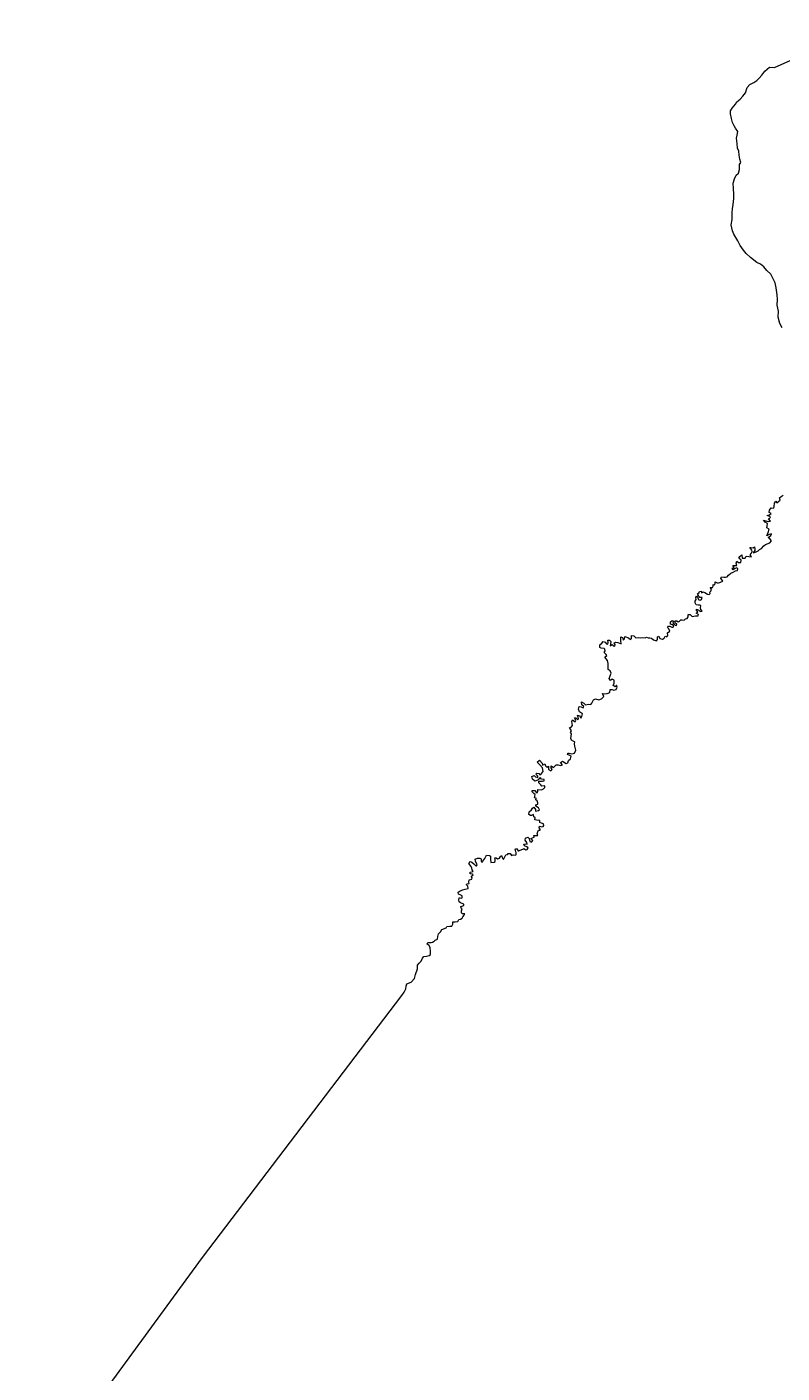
# Model space of a CAD drawing. Header units: inches. Extents: x 33.9 to 41.9, y -4.8 to 5.4.
# Drawn here: x 33.9142 to 34.1023, y 0.1413 to 0.4767 of the extents above; entities that cross this region are included whole.
import ezdxf

# ---------------------------------------------------------------- set-up
doc = ezdxf.new("R2010")
doc.units = ezdxf.units.IN
doc.header["$MEASUREMENT"] = 0
doc.layers.add('Counties', color=7, linetype='Continuous')

msp = doc.modelspace()

# ---------------------------------------------------------------- linework, layer by layer
at = {"layer": 'Counties'}
for points in [[(34.10235, 0.40173), (34.10178, 0.40278), (34.10135, 0.40439), (34.10139, 0.40586), (34.10107, 0.40733), (34.10114, 0.40877), (34.10107, 0.40995), (34.10082, 0.41171), (34.10061, 0.41293), (34.10004, 0.41404), (34.09954, 0.41509), (34.09854, 0.41602), (34.09772, 0.41688), (34.09697, 0.41753), (34.09604, 0.41796), (34.09444, 0.41921), (34.09337, 0.42026), (34.09269, 0.42108), (34.09184, 0.42219), (34.09127, 0.42341), (34.09027, 0.42507), (34.08995, 0.42589), (34.08966, 0.42733), (34.08991, 0.42873), (34.08991, 0.43034), (34.08995, 0.43135), (34.09016, 0.43246), (34.09031, 0.43389), (34.09027, 0.43497), (34.0902, 0.43641), (34.09016, 0.43777), (34.09049, 0.43881), (34.09084, 0.43978), (34.09141, 0.44028), (34.0917, 0.44118), (34.09173, 0.44236), (34.09202, 0.44287), (34.09177, 0.44373), (34.09159, 0.44473), (34.09149, 0.44574), (34.09116, 0.44645), (34.09109, 0.4476), (34.09099, 0.44897), (34.09109, 0.44972), (34.09131, 0.45065), (34.0907, 0.45144), (34.09035, 0.45205), (34.08999, 0.45284), (34.08974, 0.45388), (34.08945, 0.455), (34.08949, 0.45579), (34.08988, 0.45643), (34.09067, 0.4574), (34.09106, 0.45798), (34.09184, 0.45869), (34.09256, 0.45941), (34.09316, 0.46027), (34.09359, 0.46156), (34.09427, 0.46235), (34.09523, 0.46286), (34.09602, 0.46329), (34.09662, 0.46393), (34.09727, 0.46465), (34.09805, 0.46565), (34.09919, 0.46663), (34.1004, 0.46659), (34.12316, 0.47668)], [(34.10235, 0.40173), (34.10178, 0.40278), (34.10135, 0.40439), (34.10139, 0.40586), (34.10107, 0.40733), (34.10114, 0.40877), (34.10107, 0.40995), (34.10082, 0.41171), (34.10061, 0.41293), (34.10004, 0.41404), (34.09954, 0.41509), (34.09854, 0.41602), (34.09772, 0.41688), (34.09697, 0.41753), (34.09604, 0.41796), (34.09444, 0.41921), (34.09337, 0.42026), (34.09269, 0.42108), (34.09184, 0.42219), (34.09127, 0.42341), (34.09027, 0.42507), (34.08995, 0.42589), (34.08966, 0.42733), (34.08991, 0.42873), (34.08991, 0.43034), (34.08995, 0.43135), (34.09016, 0.43246), (34.09031, 0.43389), (34.09027, 0.43497), (34.0902, 0.43641), (34.09016, 0.43777), (34.09049, 0.43881), (34.09084, 0.43978), (34.09141, 0.44028), (34.0917, 0.44118), (34.09173, 0.44236), (34.09202, 0.44287), (34.09177, 0.44373), (34.09159, 0.44473), (34.09149, 0.44574), (34.09116, 0.44645), (34.09109, 0.4476), (34.09099, 0.44897), (34.09109, 0.44972), (34.09131, 0.45065), (34.0907, 0.45144), (34.09035, 0.45205), (34.08999, 0.45284), (34.08974, 0.45388), (34.08945, 0.455), (34.08949, 0.45579), (34.08988, 0.45643), (34.09067, 0.4574), (34.09106, 0.45798), (34.09184, 0.45869), (34.09256, 0.45941), (34.09316, 0.46027), (34.09359, 0.46156), (34.09427, 0.46235), (34.09523, 0.46286), (34.09602, 0.46329), (34.09662, 0.46393), (34.09727, 0.46465), (34.09805, 0.46565), (34.09919, 0.46663), (34.1004, 0.46659), (34.12316, 0.47668)], [(33.91418, 0.11019), (33.95791, 0.17005), (34.00758, 0.23533), (34.00812, 0.23615), (34.00858, 0.23701), (34.00869, 0.2377), (34.0088, 0.23823), (34.00987, 0.2387), (34.01072, 0.23956), (34.01101, 0.24057), (34.01144, 0.24197), (34.01151, 0.2429), (34.01187, 0.2434), (34.01237, 0.2439), (34.01269, 0.24462), (34.01304, 0.24502), (34.01376, 0.24516), (34.01436, 0.24527), (34.01468, 0.24559), (34.01472, 0.24642), (34.01465, 0.2472), (34.0144, 0.24778), (34.01393, 0.24817), (34.01404, 0.24857), (34.0149, 0.24857), (34.01518, 0.24864), (34.01561, 0.24889), (34.01586, 0.24911), (34.01643, 0.24939), (34.01657, 0.25), (34.01668, 0.25069), (34.01722, 0.25122), (34.01757, 0.25176), (34.01864, 0.25223), (34.01878, 0.25255), (34.01957, 0.25259), (34.02, 0.25262), (34.02025, 0.25313), (34.02028, 0.2537), (34.02089, 0.2537), (34.02149, 0.25381), (34.02178, 0.25424), (34.02217, 0.25438), (34.02263, 0.2546), (34.02281, 0.25496), (34.02313, 0.25535), (34.02331, 0.25567), (34.02271, 0.25571), (34.02242, 0.25593), (34.02246, 0.25646), (34.02264, 0.25704), (34.02235, 0.25711), (34.02224, 0.2575), (34.02274, 0.25765), (34.02299, 0.25786), (34.02303, 0.25808), (34.02221, 0.2584), (34.02182, 0.25865), (34.02175, 0.25919), (34.02185, 0.25966), (34.02214, 0.25969), (34.02253, 0.25962), (34.02264, 0.2598), (34.0226, 0.2602), (34.02207, 0.26041), (34.02167, 0.26059), (34.0216, 0.26109), (34.02214, 0.26142), (34.02278, 0.26163), (34.02335, 0.26185), (34.0241, 0.26199), (34.02406, 0.26257), (34.02371, 0.26289), (34.02381, 0.26314), (34.02435, 0.26321), (34.02424, 0.26357), (34.02438, 0.26414), (34.02499, 0.26436), (34.02506, 0.26468), (34.02488, 0.26497), (34.02531, 0.26544), (34.0251, 0.26558), (34.02467, 0.26565), (34.02453, 0.26583), (34.02463, 0.26608), (34.02531, 0.26623), (34.02513, 0.26666), (34.02499, 0.26709), (34.02485, 0.26748), (34.02453, 0.26788), (34.02424, 0.26824), (34.02467, 0.26874), (34.02503, 0.26856), (34.02549, 0.26816), (34.02599, 0.26766), (34.0262, 0.26763), (34.02638, 0.26791), (34.02595, 0.26877), (34.02588, 0.26935), (34.02645, 0.26956), (34.02702, 0.26953), (34.02738, 0.26938), (34.02731, 0.26881), (34.02763, 0.26845), (34.02777, 0.26881), (34.02827, 0.26949), (34.02849, 0.26999), (34.0287, 0.27032), (34.02938, 0.27021), (34.02966, 0.27003), (34.0297, 0.26935), (34.02977, 0.26852), (34.03059, 0.26856), (34.0308, 0.2687), (34.0308, 0.26913), (34.03077, 0.26963), (34.03112, 0.26967), (34.03141, 0.26938), (34.03194, 0.26956), (34.03212, 0.26999), (34.03241, 0.27021), (34.03262, 0.26956), (34.03291, 0.2692), (34.03316, 0.26974), (34.03351, 0.27042), (34.03394, 0.27046), (34.03408, 0.27071), (34.03455, 0.27071), (34.0349, 0.27021), (34.03533, 0.27039), (34.03587, 0.27032), (34.03608, 0.27049), (34.03604, 0.27093), (34.03594, 0.27114), (34.03583, 0.27179), (34.03615, 0.27197), (34.03654, 0.27139), (34.03672, 0.27136), (34.03708, 0.27157), (34.03769, 0.27179), (34.03797, 0.272), (34.03843, 0.27164), (34.03879, 0.27168), (34.03904, 0.27215), (34.03875, 0.2724), (34.03811, 0.27265), (34.03797, 0.27308), (34.03847, 0.27311), (34.03883, 0.27304), (34.03868, 0.27344), (34.03833, 0.27401), (34.0384, 0.27455), (34.03897, 0.27477), (34.03932, 0.27444), (34.03943, 0.27372), (34.03986, 0.27351), (34.04018, 0.27394), (34.03972, 0.27444), (34.04015, 0.27466), (34.04054, 0.27477), (34.04043, 0.27523), (34.04107, 0.27523), (34.04147, 0.27523), (34.04132, 0.27577), (34.04143, 0.27613), (34.04161, 0.27656), (34.04204, 0.27652), (34.04207, 0.27681), (34.04182, 0.27713), (34.04189, 0.27756), (34.04246, 0.27735), (34.04275, 0.27742), (34.04296, 0.27771), (34.04289, 0.2781), (34.04239, 0.27825), (34.04196, 0.27843), (34.04193, 0.27893), (34.04168, 0.27896), (34.04111, 0.279), (34.04072, 0.27914), (34.04079, 0.27968), (34.04047, 0.27986), (34.0404, 0.2804), (34.0399, 0.28022), (34.03965, 0.28015), (34.03922, 0.2804), (34.03933, 0.28108), (34.0399, 0.28158), (34.04015, 0.28201), (34.0405, 0.28223), (34.04086, 0.28169), (34.0409, 0.2813), (34.04164, 0.2814), (34.04186, 0.28158), (34.04164, 0.28212), (34.041, 0.28252), (34.04093, 0.28284), (34.04143, 0.28298), (34.0415, 0.28334), (34.04132, 0.28385), (34.04093, 0.28413), (34.04104, 0.28453), (34.04065, 0.2846), (34.04068, 0.28496), (34.04079, 0.28539), (34.0405, 0.28568), (34.04004, 0.28607), (34.04004, 0.28639), (34.04075, 0.28643), (34.04107, 0.28603), (34.04132, 0.28586), (34.04143, 0.28621), (34.0415, 0.28664), (34.04236, 0.28657), (34.04286, 0.28682), (34.04321, 0.28718), (34.04321, 0.28758), (34.04247, 0.28751), (34.04222, 0.28786), (34.04172, 0.2883), (34.04168, 0.28876), (34.04264, 0.28873), (34.043, 0.2888), (34.043, 0.28919), (34.04239, 0.28926), (34.042, 0.28969), (34.04175, 0.28937), (34.04154, 0.28905), (34.04118, 0.28887), (34.04072, 0.28876), (34.04015, 0.28923), (34.03993, 0.28987), (34.04051, 0.29013), (34.04086, 0.28984), (34.04143, 0.28966), (34.04147, 0.28998), (34.041, 0.29048), (34.04118, 0.29077), (34.04172, 0.29063), (34.04197, 0.29031), (34.04239, 0.29063), (34.04279, 0.29113), (34.04261, 0.29206), (34.04197, 0.29278), (34.04129, 0.2935), (34.04186, 0.29397), (34.0425, 0.29325), (34.04265, 0.29271), (34.04321, 0.29303), (34.04336, 0.29253), (34.04371, 0.29224), (34.04411, 0.29246), (34.04411, 0.29163), (34.04471, 0.29131), (34.045, 0.29163), (34.04475, 0.2921), (34.04478, 0.2926), (34.04535, 0.29217), (34.04568, 0.29249), (34.046, 0.29282), (34.04653, 0.29278), (34.04714, 0.29267), (34.0476, 0.29282), (34.04707, 0.29339), (34.04764, 0.29375), (34.04853, 0.29314), (34.04892, 0.29332), (34.04906, 0.29389), (34.0496, 0.29432), (34.04978, 0.29497), (34.04942, 0.29515), (34.04885, 0.2954), (34.04892, 0.29576), (34.04924, 0.29576), (34.04995, 0.29558), (34.05056, 0.29576), (34.05092, 0.29651), (34.0507, 0.29745), (34.05063, 0.29806), (34.05067, 0.29856), (34.05042, 0.29859), (34.04988, 0.29895), (34.04971, 0.29938), (34.04981, 0.3005), (34.0496, 0.30089), (34.04985, 0.30132), (34.04963, 0.30172), (34.04935, 0.30208), (34.04978, 0.30222), (34.05013, 0.30265), (34.04989, 0.30362), (34.05013, 0.30405), (34.05074, 0.30351), (34.05092, 0.30391), (34.05063, 0.30452), (34.05095, 0.30452), (34.05138, 0.30408), (34.0516, 0.30427), (34.05153, 0.30469), (34.05138, 0.3052), (34.05192, 0.30502), (34.05213, 0.30448), (34.05242, 0.30487), (34.05256, 0.30552), (34.05188, 0.30599), (34.0516, 0.30667), (34.05178, 0.30739), (34.05224, 0.30724), (34.05277, 0.30703), (34.05288, 0.30739), (34.05242, 0.30778), (34.05231, 0.3085), (34.05292, 0.30818), (34.05334, 0.30778), (34.05406, 0.30793), (34.0547, 0.30785), (34.05495, 0.30821), (34.05531, 0.309), (34.05584, 0.30922), (34.05662, 0.30904), (34.0573, 0.30925), (34.05787, 0.30986), (34.05755, 0.31062), (34.05812, 0.31054), (34.05869, 0.31058), (34.05941, 0.31087), (34.05948, 0.31155), (34.05994, 0.31155), (34.0604, 0.31141), (34.06094, 0.31155), (34.06122, 0.3122), (34.06108, 0.3127), (34.06076, 0.31223), (34.06026, 0.31255), (34.06044, 0.3132), (34.06044, 0.31388), (34.05998, 0.31417), (34.05955, 0.31381), (34.05923, 0.31431), (34.05944, 0.31499), (34.05976, 0.31564), (34.05951, 0.31625), (34.05902, 0.31661), (34.05902, 0.31722), (34.05902, 0.31805), (34.05884, 0.3188), (34.05852, 0.31919), (34.05816, 0.31963), (34.05866, 0.32002), (34.05845, 0.32031), (34.05802, 0.32077), (34.05827, 0.32124), (34.05816, 0.3216), (34.05802, 0.32178), (34.05723, 0.32192), (34.05688, 0.32207), (34.05688, 0.32271), (34.05741, 0.32311), (34.0577, 0.32354), (34.05823, 0.32336), (34.05855, 0.32293), (34.05891, 0.32286), (34.05894, 0.32332), (34.05887, 0.32389), (34.0593, 0.32386), (34.05962, 0.32354), (34.05952, 0.32296), (34.05948, 0.32246), (34.05994, 0.32282), (34.06026, 0.32246), (34.06066, 0.32242), (34.06073, 0.32282), (34.06051, 0.32325), (34.06087, 0.32339), (34.06141, 0.32332), (34.06226, 0.32293), (34.06212, 0.32379), (34.06212, 0.32468), (34.06255, 0.32454), (34.06269, 0.32389), (34.06301, 0.32418), (34.06315, 0.32479), (34.06404, 0.32443), (34.06454, 0.32407), (34.06483, 0.32433), (34.06483, 0.32504), (34.06536, 0.32497), (34.0659, 0.32443), (34.0665, 0.32454), (34.06697, 0.3245), (34.0675, 0.32454), (34.06818, 0.3245), (34.0685, 0.32465), (34.06896, 0.3245), (34.06936, 0.32447), (34.06978, 0.32436), (34.07025, 0.32397), (34.071, 0.32375), (34.07128, 0.32404), (34.07124, 0.32468), (34.07157, 0.32486), (34.07182, 0.32432), (34.07249, 0.32414), (34.07292, 0.3244), (34.07314, 0.32486), (34.07363, 0.32468), (34.07388, 0.32504), (34.07378, 0.32572), (34.07431, 0.32615), (34.07406, 0.32669), (34.07374, 0.32705), (34.07403, 0.32734), (34.07431, 0.32734), (34.07488, 0.32712), (34.07517, 0.32709), (34.07531, 0.32741), (34.07499, 0.3277), (34.07449, 0.32788), (34.07453, 0.32845), (34.07492, 0.32877), (34.07524, 0.32859), (34.0751, 0.3282), (34.07535, 0.32798), (34.0757, 0.32763), (34.07599, 0.32755), (34.0761, 0.32791), (34.07567, 0.32813), (34.0757, 0.32867), (34.07606, 0.32867), (34.07642, 0.32842), (34.07667, 0.32849), (34.07706, 0.32892), (34.07745, 0.32895), (34.07788, 0.32888), (34.07827, 0.32917), (34.07866, 0.32931), (34.07895, 0.32971), (34.07891, 0.33028), (34.07941, 0.33028), (34.07991, 0.32981), (34.08073, 0.32996), (34.08137, 0.32992), (34.08148, 0.33028), (34.08087, 0.3306), (34.08134, 0.33093), (34.08102, 0.33121), (34.08098, 0.33161), (34.08159, 0.33132), (34.08191, 0.331), (34.08237, 0.33107), (34.08205, 0.3315), (34.08201, 0.33197), (34.08205, 0.33243), (34.08184, 0.33258), (34.08137, 0.33261), (34.08091, 0.33272), (34.08062, 0.33319), (34.08066, 0.33362), (34.08087, 0.33405), (34.08084, 0.33455), (34.08098, 0.33491), (34.0812, 0.33448), (34.08159, 0.33394), (34.08194, 0.33383), (34.08226, 0.33405), (34.08241, 0.33448), (34.08184, 0.33448), (34.08155, 0.33484), (34.08127, 0.33545), (34.08169, 0.33573), (34.08177, 0.33602), (34.08212, 0.33606), (34.08223, 0.3357), (34.08255, 0.33588), (34.08308, 0.33573), (34.08373, 0.33538), (34.08415, 0.33523), (34.0844, 0.33548), (34.08433, 0.33584), (34.08458, 0.33609), (34.08469, 0.33656), (34.08437, 0.33703), (34.08498, 0.33703), (34.08512, 0.33735), (34.08515, 0.33771), (34.08558, 0.33767), (34.08562, 0.33807), (34.08562, 0.33843), (34.08612, 0.33814), (34.08647, 0.33814), (34.08679, 0.33828), (34.08711, 0.33843), (34.0874, 0.33853), (34.08751, 0.33868), (34.08708, 0.33922), (34.08722, 0.33968), (34.08783, 0.33958), (34.08822, 0.33954), (34.08861, 0.33965), (34.08897, 0.34004), (34.08954, 0.34054), (34.09011, 0.34083), (34.09071, 0.34115), (34.09122, 0.34126), (34.09132, 0.34169), (34.09104, 0.34191), (34.09061, 0.34173), (34.09011, 0.34144), (34.08986, 0.3418), (34.09036, 0.34202), (34.09007, 0.34252), (34.09104, 0.34248), (34.09086, 0.34309), (34.091, 0.34356), (34.09143, 0.3432), (34.09207, 0.34327), (34.09214, 0.34385), (34.09157, 0.34431), (34.09182, 0.34471), (34.09232, 0.3451), (34.09239, 0.34431), (34.09314, 0.34427), (34.09332, 0.34478), (34.09403, 0.34471), (34.09467, 0.34463), (34.09432, 0.34517), (34.09457, 0.34549), (34.09482, 0.34593), (34.09474, 0.34628), (34.09428, 0.34693), (34.09453, 0.34693), (34.0951, 0.3469), (34.09542, 0.34711), (34.09549, 0.34657), (34.09553, 0.34625), (34.09507, 0.34568), (34.09585, 0.34589), (34.09631, 0.34614), (34.09667, 0.3465), (34.09721, 0.34675), (34.09774, 0.34736), (34.0982, 0.34772), (34.09927, 0.34812), (34.09963, 0.34865), (34.09931, 0.34905), (34.09885, 0.34948), (34.09949, 0.34998), (34.09963, 0.35034), (34.0991, 0.35023), (34.09853, 0.34987), (34.09867, 0.35027), (34.09885, 0.3507), (34.09906, 0.35152), (34.09853, 0.35188), (34.09856, 0.35228), (34.0987, 0.35292), (34.09813, 0.35325), (34.09771, 0.35382), (34.09849, 0.3535), (34.09899, 0.35343), (34.09938, 0.35357), (34.09895, 0.35411), (34.09927, 0.35425), (34.09945, 0.35465), (34.09856, 0.3549), (34.0992, 0.35508), (34.0996, 0.3554), (34.09906, 0.35565), (34.09917, 0.35626), (34.09956, 0.35687), (34.10024, 0.35676), (34.10031, 0.35719), (34.10042, 0.35798), (34.10077, 0.35852), (34.10102, 0.35813), (34.10184, 0.35877), (34.1017, 0.35935), (34.10209, 0.35964), (34.10256, 0.35999)], [(33.91418, 0.11019), (33.95791, 0.17005), (34.00758, 0.23533), (34.00812, 0.23615), (34.00858, 0.23701), (34.00869, 0.2377), (34.0088, 0.23823), (34.00987, 0.2387), (34.01072, 0.23956), (34.01101, 0.24057), (34.01144, 0.24197), (34.01151, 0.2429), (34.01187, 0.2434), (34.01237, 0.2439), (34.01269, 0.24462), (34.01304, 0.24502), (34.01376, 0.24516), (34.01436, 0.24527), (34.01468, 0.24559), (34.01472, 0.24642), (34.01465, 0.2472), (34.0144, 0.24778), (34.01393, 0.24817), (34.01404, 0.24857), (34.0149, 0.24857), (34.01518, 0.24864), (34.01561, 0.24889), (34.01586, 0.24911), (34.01643, 0.24939), (34.01657, 0.25), (34.01668, 0.25069), (34.01722, 0.25122), (34.01757, 0.25176), (34.01864, 0.25223), (34.01878, 0.25255), (34.01957, 0.25259), (34.02, 0.25262), (34.02025, 0.25313), (34.02028, 0.2537), (34.02089, 0.2537), (34.02149, 0.25381), (34.02178, 0.25424), (34.02217, 0.25438), (34.02263, 0.2546), (34.02281, 0.25496), (34.02313, 0.25535), (34.02331, 0.25567), (34.02271, 0.25571), (34.02242, 0.25593), (34.02246, 0.25646), (34.02264, 0.25704), (34.02235, 0.25711), (34.02224, 0.2575), (34.02274, 0.25765), (34.02299, 0.25786), (34.02303, 0.25808), (34.02221, 0.2584), (34.02182, 0.25865), (34.02175, 0.25919), (34.02185, 0.25966), (34.02214, 0.25969), (34.02253, 0.25962), (34.02264, 0.2598), (34.0226, 0.2602), (34.02207, 0.26041), (34.02167, 0.26059), (34.0216, 0.26109), (34.02214, 0.26142), (34.02278, 0.26163), (34.02335, 0.26185), (34.0241, 0.26199), (34.02406, 0.26257), (34.02371, 0.26289), (34.02381, 0.26314), (34.02435, 0.26321), (34.02424, 0.26357), (34.02438, 0.26414), (34.02499, 0.26436), (34.02506, 0.26468), (34.02488, 0.26497), (34.02531, 0.26544), (34.0251, 0.26558), (34.02467, 0.26565), (34.02453, 0.26583), (34.02463, 0.26608), (34.02531, 0.26623), (34.02513, 0.26666), (34.02499, 0.26709), (34.02485, 0.26748), (34.02453, 0.26788), (34.02424, 0.26824), (34.02467, 0.26874), (34.02503, 0.26856), (34.02549, 0.26816), (34.02599, 0.26766), (34.0262, 0.26763), (34.02638, 0.26791), (34.02595, 0.26877), (34.02588, 0.26935), (34.02645, 0.26956), (34.02702, 0.26953), (34.02738, 0.26938), (34.02731, 0.26881), (34.02763, 0.26845), (34.02777, 0.26881), (34.02827, 0.26949), (34.02849, 0.26999), (34.0287, 0.27032), (34.02938, 0.27021), (34.02966, 0.27003), (34.0297, 0.26935), (34.02977, 0.26852), (34.03059, 0.26856), (34.0308, 0.2687), (34.0308, 0.26913), (34.03077, 0.26963), (34.03112, 0.26967), (34.03141, 0.26938), (34.03194, 0.26956), (34.03212, 0.26999), (34.03241, 0.27021), (34.03262, 0.26956), (34.03291, 0.2692), (34.03316, 0.26974), (34.03351, 0.27042), (34.03394, 0.27046), (34.03408, 0.27071), (34.03455, 0.27071), (34.0349, 0.27021), (34.03533, 0.27039), (34.03587, 0.27032), (34.03608, 0.27049), (34.03604, 0.27093), (34.03594, 0.27114), (34.03583, 0.27179), (34.03615, 0.27197), (34.03654, 0.27139), (34.03672, 0.27136), (34.03708, 0.27157), (34.03769, 0.27179), (34.03797, 0.272), (34.03843, 0.27164), (34.03879, 0.27168), (34.03904, 0.27215), (34.03875, 0.2724), (34.03811, 0.27265), (34.03797, 0.27308), (34.03847, 0.27311), (34.03883, 0.27304), (34.03868, 0.27344), (34.03833, 0.27401), (34.0384, 0.27455), (34.03897, 0.27477), (34.03932, 0.27444), (34.03943, 0.27372), (34.03986, 0.27351), (34.04018, 0.27394), (34.03972, 0.27444), (34.04015, 0.27466), (34.04054, 0.27477), (34.04043, 0.27523), (34.04107, 0.27523), (34.04147, 0.27523), (34.04132, 0.27577), (34.04143, 0.27613), (34.04161, 0.27656), (34.04204, 0.27652), (34.04207, 0.27681), (34.04182, 0.27713), (34.04189, 0.27756), (34.04246, 0.27735), (34.04275, 0.27742), (34.04296, 0.27771), (34.04289, 0.2781), (34.04239, 0.27825), (34.04196, 0.27843), (34.04193, 0.27893), (34.04168, 0.27896), (34.04111, 0.279), (34.04072, 0.27914), (34.04079, 0.27968), (34.04047, 0.27986), (34.0404, 0.2804), (34.0399, 0.28022), (34.03965, 0.28015), (34.03922, 0.2804), (34.03933, 0.28108), (34.0399, 0.28158), (34.04015, 0.28201), (34.0405, 0.28223), (34.04086, 0.28169), (34.0409, 0.2813), (34.04164, 0.2814), (34.04186, 0.28158), (34.04164, 0.28212), (34.041, 0.28252), (34.04093, 0.28284), (34.04143, 0.28298), (34.0415, 0.28334), (34.04132, 0.28385), (34.04093, 0.28413), (34.04104, 0.28453), (34.04065, 0.2846), (34.04068, 0.28496), (34.04079, 0.28539), (34.0405, 0.28568), (34.04004, 0.28607), (34.04004, 0.28639), (34.04075, 0.28643), (34.04107, 0.28603), (34.04132, 0.28586), (34.04143, 0.28621), (34.0415, 0.28664), (34.04236, 0.28657), (34.04286, 0.28682), (34.04321, 0.28718), (34.04321, 0.28758), (34.04247, 0.28751), (34.04222, 0.28786), (34.04172, 0.2883), (34.04168, 0.28876), (34.04264, 0.28873), (34.043, 0.2888), (34.043, 0.28919), (34.04239, 0.28926), (34.042, 0.28969), (34.04175, 0.28937), (34.04154, 0.28905), (34.04118, 0.28887), (34.04072, 0.28876), (34.04015, 0.28923), (34.03993, 0.28987), (34.04051, 0.29013), (34.04086, 0.28984), (34.04143, 0.28966), (34.04147, 0.28998), (34.041, 0.29048), (34.04118, 0.29077), (34.04172, 0.29063), (34.04197, 0.29031), (34.04239, 0.29063), (34.04279, 0.29113), (34.04261, 0.29206), (34.04197, 0.29278), (34.04129, 0.2935), (34.04186, 0.29397), (34.0425, 0.29325), (34.04265, 0.29271), (34.04321, 0.29303), (34.04336, 0.29253), (34.04371, 0.29224), (34.04411, 0.29246), (34.04411, 0.29163), (34.04471, 0.29131), (34.045, 0.29163), (34.04475, 0.2921), (34.04478, 0.2926), (34.04535, 0.29217), (34.04568, 0.29249), (34.046, 0.29282), (34.04653, 0.29278), (34.04714, 0.29267), (34.0476, 0.29282), (34.04707, 0.29339), (34.04764, 0.29375), (34.04853, 0.29314), (34.04892, 0.29332), (34.04906, 0.29389), (34.0496, 0.29432), (34.04978, 0.29497), (34.04942, 0.29515), (34.04885, 0.2954), (34.04892, 0.29576), (34.04924, 0.29576), (34.04995, 0.29558), (34.05056, 0.29576), (34.05092, 0.29651), (34.0507, 0.29745), (34.05063, 0.29806), (34.05067, 0.29856), (34.05042, 0.29859), (34.04988, 0.29895), (34.04971, 0.29938), (34.04981, 0.3005), (34.0496, 0.30089), (34.04985, 0.30132), (34.04963, 0.30172), (34.04935, 0.30208), (34.04978, 0.30222), (34.05013, 0.30265), (34.04989, 0.30362), (34.05013, 0.30405), (34.05074, 0.30351), (34.05092, 0.30391), (34.05063, 0.30452), (34.05095, 0.30452), (34.05138, 0.30408), (34.0516, 0.30427), (34.05153, 0.30469), (34.05138, 0.3052), (34.05192, 0.30502), (34.05213, 0.30448), (34.05242, 0.30487), (34.05256, 0.30552), (34.05188, 0.30599), (34.0516, 0.30667), (34.05178, 0.30739), (34.05224, 0.30724), (34.05277, 0.30703), (34.05288, 0.30739), (34.05242, 0.30778), (34.05231, 0.3085), (34.05292, 0.30818), (34.05334, 0.30778), (34.05406, 0.30793), (34.0547, 0.30785), (34.05495, 0.30821), (34.05531, 0.309), (34.05584, 0.30922), (34.05662, 0.30904), (34.0573, 0.30925), (34.05787, 0.30986), (34.05755, 0.31062), (34.05812, 0.31054), (34.05869, 0.31058), (34.05941, 0.31087), (34.05948, 0.31155), (34.05994, 0.31155), (34.0604, 0.31141), (34.06094, 0.31155), (34.06122, 0.3122), (34.06108, 0.3127), (34.06076, 0.31223), (34.06026, 0.31255), (34.06044, 0.3132), (34.06044, 0.31388), (34.05998, 0.31417), (34.05955, 0.31381), (34.05923, 0.31431), (34.05944, 0.31499), (34.05976, 0.31564), (34.05951, 0.31625), (34.05902, 0.31661), (34.05902, 0.31722), (34.05902, 0.31805), (34.05884, 0.3188), (34.05852, 0.31919), (34.05816, 0.31963), (34.05866, 0.32002), (34.05845, 0.32031), (34.05802, 0.32077), (34.05827, 0.32124), (34.05816, 0.3216), (34.05802, 0.32178), (34.05723, 0.32192), (34.05688, 0.32207), (34.05688, 0.32271), (34.05741, 0.32311), (34.0577, 0.32354), (34.05823, 0.32336), (34.05855, 0.32293), (34.05891, 0.32286), (34.05894, 0.32332), (34.05887, 0.32389), (34.0593, 0.32386), (34.05962, 0.32354), (34.05952, 0.32296), (34.05948, 0.32246), (34.05994, 0.32282), (34.06026, 0.32246), (34.06066, 0.32242), (34.06073, 0.32282), (34.06051, 0.32325), (34.06087, 0.32339), (34.06141, 0.32332), (34.06226, 0.32293), (34.06212, 0.32379), (34.06212, 0.32468), (34.06255, 0.32454), (34.06269, 0.32389), (34.06301, 0.32418), (34.06315, 0.32479), (34.06404, 0.32443), (34.06454, 0.32407), (34.06483, 0.32433), (34.06483, 0.32504), (34.06536, 0.32497), (34.0659, 0.32443), (34.0665, 0.32454), (34.06697, 0.3245), (34.0675, 0.32454), (34.06818, 0.3245), (34.0685, 0.32465), (34.06896, 0.3245), (34.06936, 0.32447), (34.06978, 0.32436), (34.07025, 0.32397), (34.071, 0.32375), (34.07128, 0.32404), (34.07124, 0.32468), (34.07157, 0.32486), (34.07182, 0.32432), (34.07249, 0.32414), (34.07292, 0.3244), (34.07314, 0.32486), (34.07363, 0.32468), (34.07388, 0.32504), (34.07378, 0.32572), (34.07431, 0.32615), (34.07406, 0.32669), (34.07374, 0.32705), (34.07403, 0.32734), (34.07431, 0.32734), (34.07488, 0.32712), (34.07517, 0.32709), (34.07531, 0.32741), (34.07499, 0.3277), (34.07449, 0.32788), (34.07453, 0.32845), (34.07492, 0.32877), (34.07524, 0.32859), (34.0751, 0.3282), (34.07535, 0.32798), (34.0757, 0.32763), (34.07599, 0.32755), (34.0761, 0.32791), (34.07567, 0.32813), (34.0757, 0.32867), (34.07606, 0.32867), (34.07642, 0.32842), (34.07667, 0.32849), (34.07706, 0.32892), (34.07745, 0.32895), (34.07788, 0.32888), (34.07827, 0.32917), (34.07866, 0.32931), (34.07895, 0.32971), (34.07891, 0.33028), (34.07941, 0.33028), (34.07991, 0.32981), (34.08073, 0.32996), (34.08137, 0.32992), (34.08148, 0.33028), (34.08087, 0.3306), (34.08134, 0.33093), (34.08102, 0.33121), (34.08098, 0.33161), (34.08159, 0.33132), (34.08191, 0.331), (34.08237, 0.33107), (34.08205, 0.3315), (34.08201, 0.33197), (34.08205, 0.33243), (34.08184, 0.33258), (34.08137, 0.33261), (34.08091, 0.33272), (34.08062, 0.33319), (34.08066, 0.33362), (34.08087, 0.33405), (34.08084, 0.33455), (34.08098, 0.33491), (34.0812, 0.33448), (34.08159, 0.33394), (34.08194, 0.33383), (34.08226, 0.33405), (34.08241, 0.33448), (34.08184, 0.33448), (34.08155, 0.33484), (34.08127, 0.33545), (34.08169, 0.33573), (34.08177, 0.33602), (34.08212, 0.33606), (34.08223, 0.3357), (34.08255, 0.33588), (34.08308, 0.33573), (34.08373, 0.33538), (34.08415, 0.33523), (34.0844, 0.33548), (34.08433, 0.33584), (34.08458, 0.33609), (34.08469, 0.33656), (34.08437, 0.33703), (34.08498, 0.33703), (34.08512, 0.33735), (34.08515, 0.33771), (34.08558, 0.33767), (34.08562, 0.33807), (34.08562, 0.33843), (34.08612, 0.33814), (34.08647, 0.33814), (34.08679, 0.33828), (34.08711, 0.33843), (34.0874, 0.33853), (34.08751, 0.33868), (34.08708, 0.33922), (34.08722, 0.33968), (34.08783, 0.33958), (34.08822, 0.33954), (34.08861, 0.33965), (34.08897, 0.34004), (34.08954, 0.34054), (34.09011, 0.34083), (34.09071, 0.34115), (34.09122, 0.34126), (34.09132, 0.34169), (34.09104, 0.34191), (34.09061, 0.34173), (34.09011, 0.34144), (34.08986, 0.3418), (34.09036, 0.34202), (34.09007, 0.34252), (34.09104, 0.34248), (34.09086, 0.34309), (34.091, 0.34356), (34.09143, 0.3432), (34.09207, 0.34327), (34.09214, 0.34385), (34.09157, 0.34431), (34.09182, 0.34471), (34.09232, 0.3451), (34.09239, 0.34431), (34.09314, 0.34427), (34.09332, 0.34478), (34.09403, 0.34471), (34.09467, 0.34463), (34.09432, 0.34517), (34.09457, 0.34549), (34.09482, 0.34593), (34.09474, 0.34628), (34.09428, 0.34693), (34.09453, 0.34693), (34.0951, 0.3469), (34.09542, 0.34711), (34.09549, 0.34657), (34.09553, 0.34625), (34.09507, 0.34568), (34.09585, 0.34589), (34.09631, 0.34614), (34.09667, 0.3465), (34.09721, 0.34675), (34.09774, 0.34736), (34.0982, 0.34772), (34.09927, 0.34812), (34.09963, 0.34865), (34.09931, 0.34905), (34.09885, 0.34948), (34.09949, 0.34998), (34.09963, 0.35034), (34.0991, 0.35023), (34.09853, 0.34987), (34.09867, 0.35027), (34.09885, 0.3507), (34.09906, 0.35152), (34.09853, 0.35188), (34.09856, 0.35228), (34.0987, 0.35292), (34.09813, 0.35325), (34.09771, 0.35382), (34.09849, 0.3535), (34.09899, 0.35343), (34.09938, 0.35357), (34.09895, 0.35411), (34.09927, 0.35425), (34.09945, 0.35465), (34.09856, 0.3549), (34.0992, 0.35508), (34.0996, 0.3554), (34.09906, 0.35565), (34.09917, 0.35626), (34.09956, 0.35687), (34.10024, 0.35676), (34.10031, 0.35719), (34.10042, 0.35798), (34.10077, 0.35852), (34.10102, 0.35813), (34.10184, 0.35877), (34.1017, 0.35935), (34.10209, 0.35964), (34.10256, 0.35999)]]:
    msp.add_lwpolyline(points, dxfattribs=at)

doc.saveas('drawing.dxf')
